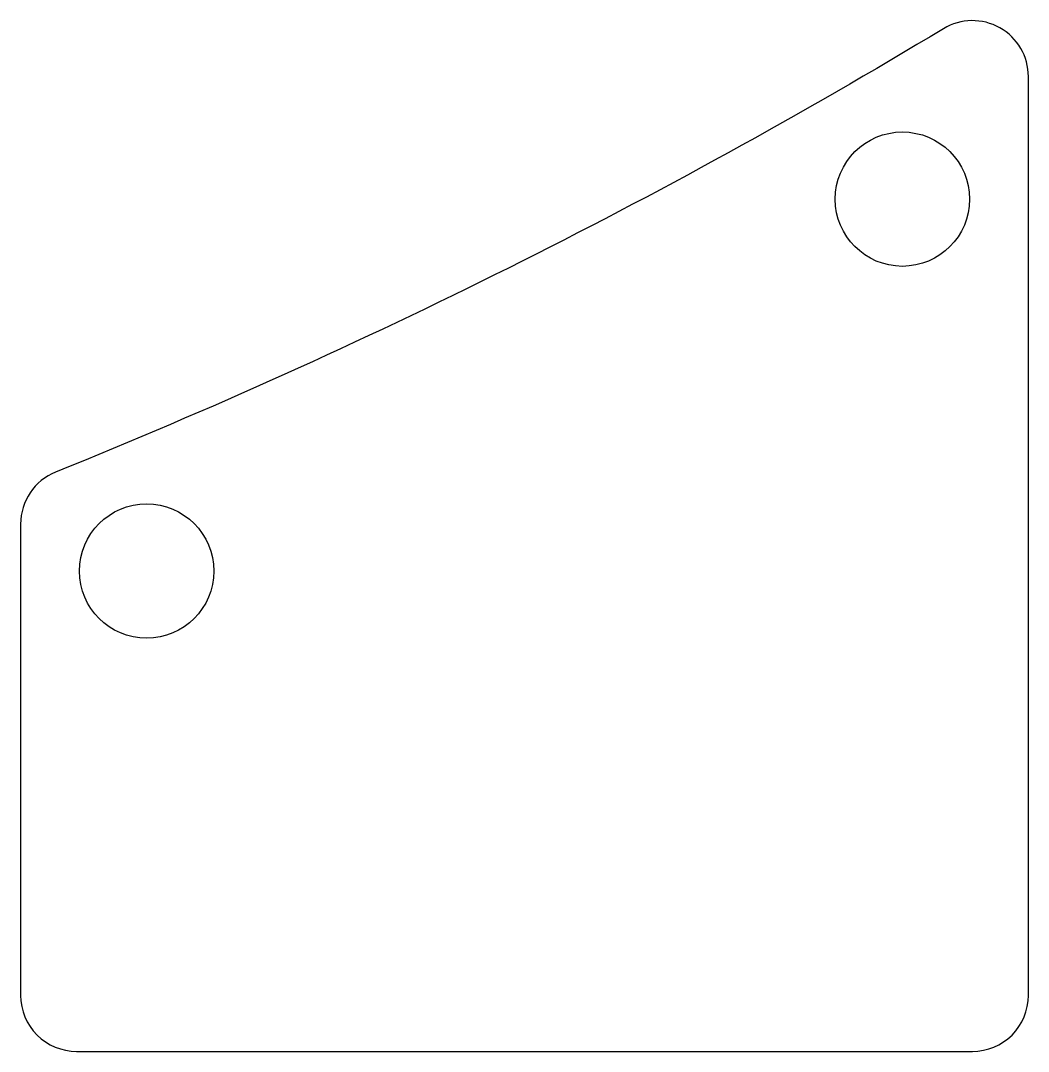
# Model space of a CAD drawing. Header units: millimetres. Extents: x 30.2 to 48.2, y -16.8 to 1.6.
import ezdxf

# ---------------------------------------------------------------- set-up
doc = ezdxf.new("R2010")
doc.units = ezdxf.units.MM
doc.layers.get('0').update_dxf_attribs({"linetype": 'CONTINUOUS'})

msp = doc.modelspace()

# ---------------------------------------------------------------- linework, layer by layer
msp.add_lwpolyline([(30.163, -15.805, 0.414214), (31.163, -16.805), (47.163, -16.805, 0.414214), (48.163, -15.805), (48.163, 0.607, 0.583786), (46.646, 1.463, -0.039825), (30.788, -6.457, 0.305823), (30.163, -7.385)], format="xyb", close=True)
for centre in [(45.913, -1.582), (32.413, -8.225)]:
    msp.add_circle(centre, 1.2)

doc.saveas('drawing.dxf')
